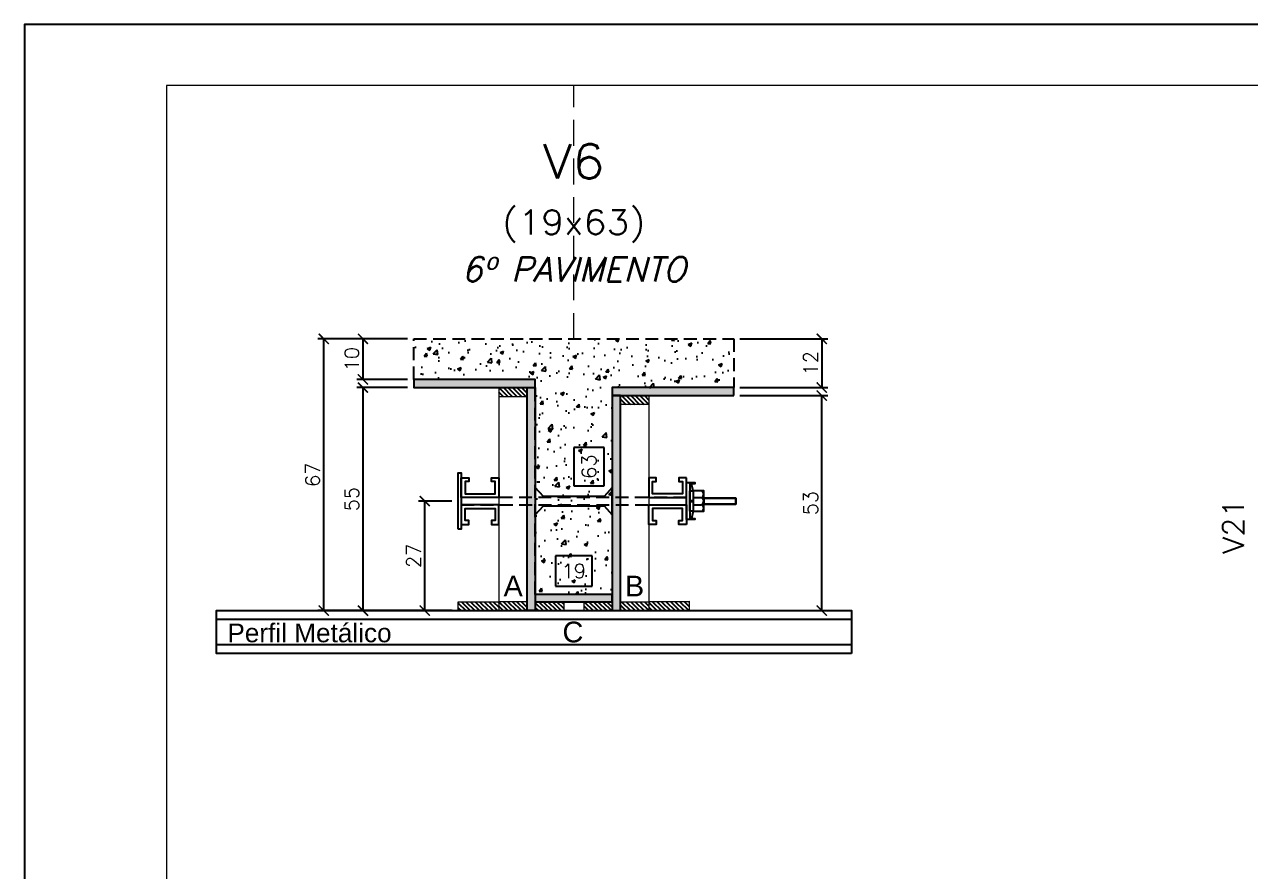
# Model space of a CAD drawing. Extents: x -23436 to 4767, y -4638 to 9755.
# Drawn here: x -15921 to -15316, y 4715 to 5132 of the extents above; entities that cross this region are included whole.
import ezdxf
from ezdxf.enums import TextEntityAlignment as Align

# ---------------------------------------------------------------- set-up
doc = ezdxf.new("R2010")
doc.units = 0
doc.header["$PDMODE"] = 2
doc.header["$PDSIZE"] = 10
doc.linetypes.add('CABLIN', pattern=[0.35, 0.25, -0.1])
doc.linetypes.add('HIDDEN', pattern=[9.525, 6.35, -3.175])
doc.layers.get('0').update_dxf_attribs({"lineweight": 13})
doc.layers.get('Defpoints').update_dxf_attribs({"lineweight": 13})
for name, color, linetype in [('Barra de Ancoragem', 20, 'Continuous'), ('Concreto', 250, 'HIDDEN'), ('Cota', 4, 'Continuous'), ('Cota Seção (2x)', 4, 'Continuous'), ('Hachura', 252, 'CABLIN'), ('MB Logo', 255, 'Continuous'), ('Painéis', 200, 'Continuous'), ('Perfil Metálico', 224, 'Continuous'), ('Texto de Titulo', 7, 'Continuous'), ('Texto Qtd Sarr', 242, 'Continuous'), ('Tubo de PVC', 51, 'Continuous')]:
    doc.layers.add(name, color=color, linetype=linetype)
for name, color, linetype, lineweight in [('FOLHA MB', 7, 'Continuous', 13), ('Madeira', 100, 'Continuous', 13), ('Texto Seção', 7, 'Continuous', 15)]:
    doc.layers.add(name, color=color, linetype=linetype, lineweight=lineweight)
doc.layers.add('Laje_Perimetro', color=7, linetype='Continuous', plot=False)
doc.styles.add('ARIAL', font='arial.ttf', dxfattribs={"oblique": 15, "height": 25})
doc.styles.add('REGUA-120', font='ROMANS.shx', dxfattribs={"height": 15})
doc.styles.add('ROMANS', font='romans.shx')
doc.dimstyles.new('Cota Seção (2x)', dxfattribs={"dimtxt": 7, "dimasz": 5, "dimexe": 3, "dimexo": 3, "dimgap": 2, "dimtad": 3, "dimdec": 1, "dimlfac": 0.5, "dimzin": 12, "dimdsep": 46, "dimtxsty": 'ROMANS', "dimblk": 'ARCHTICK', "dimcen": 0, "dimclrd": 4, "dimclre": 4, "dimclrt": 1, "dimadec": 1, "dimazin": 3, "dimtfac": 1, "dimtdec": 1, "dimtmove": 0, "dimatfit": 3, "dimldrblk": 'OBLIQUE', "dimfxl": 1, "dimtolj": 1, "dimtzin": 12, "dimarcsym": 0})
doc.dimstyles.new('Cota Seção interna', dxfattribs={"dimtxt": 7, "dimasz": 6, "dimexe": 0.18, "dimexo": 2, "dimgap": -4, "dimtad": 3, "dimdec": 1, "dimlfac": 0.5, "dimzin": 12, "dimdsep": 46, "dimtxsty": 'ROMANS', "dimblk": 'ARCHTICK', "dimcen": 0.09, "dimse1": 1, "dimse2": 1, "dimsd1": 1, "dimsd2": 1, "dimclrd": 180, "dimclre": 5, "dimclrt": 1, "dimadec": 0, "dimazin": 3, "dimtfac": 1, "dimtdec": 1, "dimtofl": 0, "dimtmove": 0, "dimatfit": 3, "dimldrblk": 'ARCHTICK', "dimfxl": 1, "dimtolj": 1, "dimtzin": 0, "dimarcsym": 0})
pattern_1 = [(315, (7287.3099, -3386.3843), (1.12253202, 1.12253202), [])]
pattern_2 = [(315, (7287.3099, -3459.9843), (1.12253202, 1.12253202), [])]

# ---------------------------------------------------------------- blocks, each defined once
blk = doc.blocks.new('A$C169d8357')
at = {"layer": 'FOLHA MB', "color": 1}
for points in [[(0, 1199.94), (0, 149.94), (1485.02, 149.94), (1485.02, 1199.94)], [(70, 1169.94), (70, 179.94), (1455.02, 179.94), (1455.02, 1169.94)]]:
    blk.add_lwpolyline(points, close=True, dxfattribs=at)
blk = doc.blocks.new('titulo1')
at = {"layer": 'Defpoints', "color": 252, "linetype": 'HIDDEN', "ltscale": 2}
blk.add_line((0, 0), (0, 125), dxfattribs=at)
at = {"layer": 'Defpoints', "style": 'ROMANS', "oblique": 15}
blk.add_attdef('FOLHA', text='', height=10, dxfattribs=at).set_placement((0, 15.58), align=Align.MIDDLE_CENTER)
at = {"layer": 'Texto Qtd Sarr', "color": 3, "style": 'ROMANS', "oblique": 15}
for tag, height, p in [('TITULO', 17, (0, 71.45)), ('SEÇÃO', 12, (0, 41.55))]:
    blk.add_attdef(tag, text='', height=height, dxfattribs=at).set_placement(p, align=Align.MIDDLE_CENTER)
blk = doc.blocks.new('*D435')
at = {"layer": 'Cota Seção (2x)', "color": 180, "lineweight": -2, "transparency": 16777216}
for p, q in [((-15641.31, 4870.26), (-15659.31, 4870.26)), ((-15659.31, 4870.26), (-15659.31, 4855.26)), ((-15641.31, 4855.26), (-15641.31, 4870.26)), ((-15659.31, 4855.26), (-15641.31, 4855.26))]:
    blk.add_line(p, q, dxfattribs=at)
at = {"layer": 'Defpoints', "color": 0, "transparency": 16777216}
for p in [(-15669.31, 4851.26), (-15631.31, 4851.26), (-15631.31, 4851.26)]:
    blk.add_point(p, dxfattribs=at)
at = {"layer": 'Cota Seção (2x)', "color": 1, "transparency": 16777216, "insert": (-15650.31, 4862.76), "char_height": 7, "attachment_point": 5, "style": 'ROMANS'}
blk.add_mtext('\\A1;19', dxfattribs=at)
blk = doc.blocks.new('_ArchTick')
at = {"color": 0, "linetype": 'ByBlock', "const_width": 0.15}
blk.add_lwpolyline([(-0.5, -0.5), (0.5, 0.5)], dxfattribs=at)
blk = doc.blocks.new('*D436')
at = {"layer": 'Cota', "color": 4, "lineweight": -2, "transparency": 16777216}
for p, q in [((-15568.31, 4977.26), (-15524.94, 4977.26)), ((-15527.94, 4977.26), (-15527.94, 4953.26)), ((-15568.31, 4953.26), (-15524.94, 4953.26))]:
    blk.add_line(p, q, dxfattribs=at)
at = {"layer": 'Defpoints', "color": 0, "transparency": 16777216}
for p in [(-15571.31, 4977.26), (-15571.31, 4953.26), (-15527.94, 4953.26)]:
    blk.add_point(p, dxfattribs=at)
at = {"layer": 'Cota', "color": 4, "lineweight": -2, "transparency": 16777216, "xscale": 5, "yscale": 5, "zscale": 5}
for p, rotation in [((-15527.94, 4977.26), 90), ((-15527.94, 4953.26), 270)]:
    blk.add_blockref('_ArchTick', p, dxfattribs=dict(at, rotation=rotation))
at = {"layer": 'Cota', "color": 1, "transparency": 16777216, "insert": (-15533.44, 4965.26), "char_height": 7, "attachment_point": 5, "rotation": 90, "style": 'ROMANS'}
blk.add_mtext('\\A1;12', dxfattribs=at)
blk = doc.blocks.new('_OBLIQUE')
at = {"color": 0, "linetype": 'ByBlock', "lineweight": -2}
for p, q in [((0, 0), (-1, 0)), ((-0.5, -0.5), (0.5, 0.5))]:
    blk.add_line(p, q, dxfattribs=at)
blk = doc.blocks.new('DSADSAD')
at = {"layer": 'Barra de Ancoragem'}
for p, q in [((-12990.96, 7698.42), (-13009.22, 7698.42)), ((-13005.1, 7696.87), (-13008.63, 7697.64)), ((-12995.08, 7696.87), (-12991.55, 7697.64))]:
    blk.add_line(p, q, dxfattribs=at)
at = {"layer": 'Barra de Ancoragem', "flags": 128}
for points in [[(-13009.22, 7700.2), (-12990.96, 7700.2), (-12990.96, 7698.42), (-13009.22, 7698.42)], [(-13008.63, 7698.42), (-13008.63, 7696.05), (-13009.22, 7696.05), (-13009.22, 7698.42)], [(-12995.08, 7698.42), (-12995.08, 7696.87), (-13005.1, 7696.87), (-13005.1, 7698.42)], [(-12990.96, 7698.42), (-12990.96, 7696.05), (-12991.55, 7696.05), (-12991.55, 7698.42)]]:
    blk.add_lwpolyline(points, close=True, dxfattribs=at)
for points in [[(-13005.1, 7696.87), (-13005.1, 7691.61), (-12995.08, 7691.61), (-12995.08, 7696.87)], [(-13000.38, 7696.87), (-13000.38, 7698.42), (-12999.79, 7698.42), (-12999.79, 7696.87), (-13000.38, 7696.87), (-12999.79, 7696.87)]]:
    blk.add_lwpolyline(points, dxfattribs=at)
for points in [[(-13001.86, 7696.87), (-13001.86, 7692.79, 0.666667), (-12998.32, 7692.79, 0.666667)], [(-12998.32, 7696.87), (-12998.32, 7692.79, 0.729796), (-12995.08, 7692.79, 0.729796)]]:
    blk.add_lwpolyline(points, format="xyb", dxfattribs=at)
at = {"layer": 'Barra de Ancoragem'}
blk.add_arc((-13003.48, 7693.31), 1.7, 197.75636, 342.24364, dxfattribs=at)
blk = doc.blocks.new('*D437')
at = {"layer": 'Cota', "color": 4, "lineweight": -2, "transparency": 16777216}
for p, q in [((-15710.43, 4897.26), (-15726.88, 4897.26)), ((-15723.88, 4843.26), (-15723.88, 4897.26)), ((-15710.31, 4843.26), (-15726.88, 4843.26))]:
    blk.add_line(p, q, dxfattribs=at)
at = {"layer": 'Defpoints', "color": 0, "transparency": 16777216}
for p in [(-15723.88, 4897.26), (-15707.43, 4897.26), (-15707.31, 4843.26)]:
    blk.add_point(p, dxfattribs=at)
at = {"layer": 'Cota', "color": 4, "lineweight": -2, "transparency": 16777216, "xscale": 5, "yscale": 5, "zscale": 5}
for p, rotation in [((-15723.88, 4897.26), 90), ((-15723.88, 4843.26), 270)]:
    blk.add_blockref('_ArchTick', p, dxfattribs=dict(at, rotation=rotation))
at = {"layer": 'Cota', "color": 1, "transparency": 16777216, "insert": (-15729.38, 4870.26), "char_height": 7, "attachment_point": 5, "rotation": 90, "style": 'ROMANS'}
blk.add_mtext('\\A1;27', dxfattribs=at)
blk = doc.blocks.new('*D438')
at = {"layer": 'Cota', "color": 4, "lineweight": -2, "transparency": 16777216}
for p, q in [((-15732.31, 4977.26), (-15776.69, 4977.26)), ((-15773.69, 4843.26), (-15773.69, 4977.26)), ((-15710.31, 4843.26), (-15776.69, 4843.26))]:
    blk.add_line(p, q, dxfattribs=at)
at = {"layer": 'Defpoints', "color": 0, "transparency": 16777216}
for p in [(-15773.69, 4977.26), (-15729.31, 4977.26), (-15707.31, 4843.26)]:
    blk.add_point(p, dxfattribs=at)
at = {"layer": 'Cota', "color": 4, "lineweight": -2, "transparency": 16777216, "xscale": 5, "yscale": 5, "zscale": 5}
for p, rotation in [((-15773.69, 4977.26), 90), ((-15773.69, 4843.26), 270)]:
    blk.add_blockref('_ArchTick', p, dxfattribs=dict(at, rotation=rotation))
at = {"layer": 'Cota', "color": 1, "transparency": 16777216, "insert": (-15779.19, 4910.26), "char_height": 7, "attachment_point": 5, "rotation": 90, "style": 'ROMANS'}
blk.add_mtext('\\A1;67', dxfattribs=at)
blk = doc.blocks.new('*D439')
at = {"layer": 'Cota', "color": 4, "lineweight": -2, "transparency": 16777216}
for p, q in [((-15568.31, 4949.26), (-15524.94, 4949.26)), ((-15527.94, 4843.26), (-15527.94, 4949.26)), ((-15590.31, 4843.26), (-15524.94, 4843.26))]:
    blk.add_line(p, q, dxfattribs=at)
at = {"layer": 'Defpoints', "color": 0, "transparency": 16777216}
for p in [(-15571.31, 4949.26), (-15527.94, 4949.26), (-15593.31, 4843.26)]:
    blk.add_point(p, dxfattribs=at)
at = {"layer": 'Cota', "color": 4, "lineweight": -2, "transparency": 16777216, "xscale": 5, "yscale": 5, "zscale": 5}
for p, rotation in [((-15527.94, 4949.26), 90), ((-15527.94, 4843.26), 270)]:
    blk.add_blockref('_ArchTick', p, dxfattribs=dict(at, rotation=rotation))
at = {"layer": 'Cota', "color": 1, "transparency": 16777216, "insert": (-15533.44, 4896.26), "char_height": 7, "attachment_point": 5, "rotation": 90, "style": 'ROMANS'}
blk.add_mtext('\\A1;53', dxfattribs=at)
blk = doc.blocks.new('*D440')
at = {"layer": 'Cota Seção (2x)', "color": 180, "lineweight": -2, "transparency": 16777216}
for p, q in [((-15635.31, 4923.76), (-15650.31, 4923.76)), ((-15650.31, 4923.76), (-15650.31, 4904.76)), ((-15635.31, 4904.76), (-15635.31, 4923.76)), ((-15650.31, 4904.76), (-15635.31, 4904.76))]:
    blk.add_line(p, q, dxfattribs=at)
at = {"layer": 'Defpoints', "color": 0, "transparency": 16777216}
for p in [(-15631.31, 4977.26), (-15631.31, 4977.26), (-15631.31, 4851.26)]:
    blk.add_point(p, dxfattribs=at)
at = {"layer": 'Cota Seção (2x)', "color": 1, "transparency": 16777216, "insert": (-15642.81, 4914.26), "char_height": 7, "attachment_point": 5, "rotation": 90, "style": 'ROMANS'}
blk.add_mtext('\\A1;63', dxfattribs=at)
blk = doc.blocks.new('*D441')
at = {"layer": 'Cota', "color": 4, "lineweight": -2, "transparency": 16777216}
for p, q in [((-15732.31, 4977.26), (-15757.37, 4977.26)), ((-15754.37, 4977.26), (-15754.37, 4957.26)), ((-15732.31, 4957.26), (-15757.37, 4957.26))]:
    blk.add_line(p, q, dxfattribs=at)
at = {"layer": 'Defpoints', "color": 0, "transparency": 16777216}
for p in [(-15729.31, 4977.26), (-15754.37, 4957.26), (-15729.31, 4957.26)]:
    blk.add_point(p, dxfattribs=at)
at = {"layer": 'Cota', "color": 4, "lineweight": -2, "transparency": 16777216, "xscale": 5, "yscale": 5, "zscale": 5}
for p, rotation in [((-15754.37, 4977.26), 90), ((-15754.37, 4957.26), 270)]:
    blk.add_blockref('_ArchTick', p, dxfattribs=dict(at, rotation=rotation))
at = {"layer": 'Cota', "color": 1, "transparency": 16777216, "insert": (-15759.87, 4967.26), "char_height": 7, "attachment_point": 5, "rotation": 90, "style": 'ROMANS'}
blk.add_mtext('\\A1;10', dxfattribs=at)
blk = doc.blocks.new('*D442')
at = {"layer": 'Cota', "color": 4, "lineweight": -2, "transparency": 16777216}
for p, q in [((-15732.31, 4953.26), (-15757.37, 4953.26)), ((-15754.37, 4953.26), (-15754.37, 4843.26)), ((-15710.31, 4843.26), (-15757.37, 4843.26))]:
    blk.add_line(p, q, dxfattribs=at)
at = {"layer": 'Defpoints', "color": 0, "transparency": 16777216}
for p in [(-15729.31, 4953.26), (-15754.37, 4843.26), (-15707.31, 4843.26)]:
    blk.add_point(p, dxfattribs=at)
at = {"layer": 'Cota', "color": 4, "lineweight": -2, "transparency": 16777216, "xscale": 5, "yscale": 5, "zscale": 5}
for p, rotation in [((-15754.37, 4953.26), 90), ((-15754.37, 4843.26), 270)]:
    blk.add_blockref('_ArchTick', p, dxfattribs=dict(at, rotation=rotation))
at = {"layer": 'Cota', "color": 1, "transparency": 16777216, "insert": (-15759.87, 4898.26), "char_height": 7, "attachment_point": 5, "rotation": 90, "style": 'ROMANS'}
blk.add_mtext('\\A1;55', dxfattribs=at)

msp = doc.modelspace()

# ---------------------------------------------------------------- hatches: boundary and pattern name
at = {"layer": 'Concreto'}
h = msp.add_hatch(dxfattribs=at)
h.set_pattern_fill('AR-CONC', color=256, scale=2.5)
h.set_pattern_definition([(50, (3147.319, -2269.665), (17.931505, -1.568803), [1.875, -20.625]), (355, (3147.32, -2269.665), (-3.468783, 18.804803), [1.5, -16.5]), (100.45144, (3148.814, -2269.796), (14.462721, 17.236), [1.593505, -17.528553]), (46.1842, (3147.32, -2264.665), (26.681033, -4.137982), [2.8125, -30.9375]), (96.63564, (3149.543, -2265.01), (23.36655, 24.352965), [2.39026, -26.292844]), (351.18416, (3147.32, -2264.665), (23.36655, 24.352965), [2.25, -24.75]), (21, (3149.819, -2265.915), (14.922676, -10.065472), [1.875, -20.625]), (326, (3149.82, -2265.915), (6.082883, 18.128751), [1.5, -16.5]), (71.45144, (3151.063, -2266.754), (21.00556, 8.063279), [1.593505, -17.528553]), (37.5, (3147.319, -2269.6655), (0.3039964, 8.3223463), [0, -16.3, 0, -16.75, 0, -16.5625]), (7.5, (3147.319, -2269.6655), (6.5767384, 9.8602928), [0, -9.55, 0, -15.925, 0, -6.3125]), (327.5, (3141.744, -2269.6655), (13.345561, -0.5638718), [0, -6.25, 0, -19.5, 0, -25.875]), (317.5, (3139.244, -2269.665), (14.579654, 2.5026246), [0, -8.125, 0, -12.95, 0, -18.375])])
h.paths.add_polyline_path([(-15729.31, 4957.26), (-15729.31, 4977.26), (-15571.31, 4977.26), (-15571.31, 4953.26), (-15631.31, 4953.26), (-15631.31, 4851.26), (-15669.31, 4851.26), (-15669.31, 4957.26)])
at = {"layer": 'Hachura'}
h = msp.add_hatch(color=256, dxfattribs=at)
h.dxf.hatch_style = 1
h.paths.add_polyline_path([(-15669.31, 4953.26), (-15669.31, 4957.26), (-15729.31, 4957.26), (-15729.31, 4953.26)])
h = msp.add_hatch(dxfattribs=at)
h.set_pattern_fill('ANSI31', color=256, scale=0.5, angle=270, style=0)
h.set_pattern_definition([(315, (7287.3099, -3354.3843), (1.12253202, 1.12253202), [])])
h.paths.add_polyline_path([(-15673.31, 4948.86), (-15673.31, 4953.26), (-15687.31, 4953.26), (-15687.31, 4948.86)])
h = msp.add_hatch(color=256, dxfattribs=at)
h.dxf.hatch_style = 1
h.paths.add_polyline_path([(-15673.31, 4953.26), (-15669.31, 4953.26), (-15669.31, 4843.26), (-15673.31, 4843.26)])
h = msp.add_hatch(color=256, dxfattribs=at)
h.dxf.hatch_style = 1
h.paths.add_polyline_path([(-15571.31, 4949.26), (-15571.31, 4953.26), (-15631.31, 4953.26), (-15631.31, 4949.26)])
h = msp.add_hatch(color=256, dxfattribs=at)
h.dxf.hatch_style = 1
h.paths.add_polyline_path([(-15627.31, 4949.26), (-15631.31, 4949.26), (-15631.31, 4843.26), (-15627.31, 4843.26)])
h = msp.add_hatch(dxfattribs=at)
h.set_pattern_fill('ANSI31', color=256, scale=0.5, angle=270, style=0)
h.set_pattern_definition([(315, (7287.3099, -3358.3843), (1.12253202, 1.12253202), [])])
h.paths.add_polyline_path([(-15627.31, 4944.86), (-15627.31, 4949.26), (-15613.31, 4949.26), (-15613.31, 4944.86)])
h = msp.add_hatch(dxfattribs=at)
h.set_pattern_fill('ANSI31', color=256, scale=0.5, angle=270, style=0)
h.set_pattern_definition(pattern_1)
h.paths.add_polyline_path([(-15707.31, 4843.26), (-15707.31, 4847.66), (-15687.31, 4847.66), (-15687.31, 4843.26)])
h = msp.add_hatch(dxfattribs=at)
h.set_pattern_fill('ANSI31', color=256, scale=0.5, angle=270, style=0)
h.set_pattern_definition(pattern_2)
h.paths.add_polyline_path([(-15673.31, 4843.26), (-15673.31, 4847.66), (-15687.31, 4847.66), (-15687.31, 4843.26)])
h = msp.add_hatch(color=256, dxfattribs=at)
h.dxf.hatch_style = 1
h.paths.add_polyline_path([(-15631.31, 4847.66), (-15631.31, 4851.26), (-15669.31, 4851.26), (-15669.31, 4847.66)])
h = msp.add_hatch(dxfattribs=at)
h.set_pattern_fill('ANSI31', color=256, scale=0.5, angle=270, style=0)
h.set_pattern_definition(pattern_1)
h.paths.add_polyline_path([(-15669.31, 4843.26), (-15669.31, 4847.66), (-15655.31, 4847.66), (-15655.31, 4843.26)])
h = msp.add_hatch(dxfattribs=at)
h.set_pattern_fill('ANSI31', color=256, scale=0.5, angle=270, style=0)
h.set_pattern_definition(pattern_1)
h.paths.add_polyline_path([(-15631.31, 4843.26), (-15631.31, 4847.66), (-15645.31, 4847.66), (-15645.31, 4843.26)])
h = msp.add_hatch(dxfattribs=at)
h.set_pattern_fill('ANSI31', color=256, scale=0.5, angle=270, style=0)
h.set_pattern_definition(pattern_2)
h.paths.add_polyline_path([(-15627.31, 4843.26), (-15627.31, 4847.66), (-15613.31, 4847.66), (-15613.31, 4843.26)])
h = msp.add_hatch(dxfattribs=at)
h.set_pattern_fill('ANSI31', color=256, scale=0.5, angle=270, style=0)
h.set_pattern_definition(pattern_1)
h.paths.add_polyline_path([(-15593.31, 4843.26), (-15593.31, 4847.66), (-15613.31, 4847.66), (-15613.31, 4843.26)])

# ---------------------------------------------------------------- linework, layer by layer
at = {"layer": 'Barra de Ancoragem', "flags": 128}
msp.add_lwpolyline([(-15707.43, 4883.39), (-15707.43, 4911.13), (-15705.83, 4911.13), (-15705.83, 4883.39)], close=True, dxfattribs=at)
at = {"layer": 'Barra de Ancoragem'}
for points in [[(-15705.83, 4908.74), (-15703.98, 4908.74), (-15702.14, 4908.74), (-15702.14, 4906.89), (-15703.98, 4906.89), (-15703.98, 4900.88), (-15689.16, 4900.88), (-15689.16, 4906.89), (-15691.01, 4906.89), (-15691.01, 4908.74), (-15689.16, 4908.74), (-15687.31, 4908.74), (-15687.31, 4899.04), (-15705.83, 4899.04)], [(-15594.79, 4908.74), (-15596.64, 4908.74), (-15598.48, 4908.74), (-15598.48, 4906.89), (-15596.64, 4906.89), (-15596.64, 4900.88), (-15611.46, 4900.88), (-15611.46, 4906.89), (-15609.61, 4906.89), (-15609.61, 4908.74), (-15611.46, 4908.74), (-15613.31, 4908.74), (-15613.31, 4899.04), (-15594.79, 4899.04)], [(-15705.83, 4885.78), (-15703.98, 4885.78), (-15702.14, 4885.78), (-15702.14, 4887.63), (-15703.98, 4887.63), (-15703.98, 4893.64), (-15689.16, 4893.64), (-15689.16, 4887.63), (-15691.01, 4887.63), (-15691.01, 4885.78), (-15689.16, 4885.78), (-15687.31, 4885.78), (-15687.31, 4895.48), (-15705.83, 4895.48)], [(-15594.79, 4885.78), (-15596.64, 4885.78), (-15598.48, 4885.78), (-15598.48, 4887.63), (-15596.64, 4887.63), (-15596.64, 4893.64), (-15611.46, 4893.64), (-15611.46, 4887.63), (-15609.61, 4887.63), (-15609.61, 4885.78), (-15611.46, 4885.78), (-15613.31, 4885.78), (-15613.31, 4895.48), (-15594.79, 4895.48)], [(-15586.2, 4898.73), (-15570.3, 4898.73), (-15570.3, 4895.79), (-15586.2, 4895.79)], [(-15570.3, 4895.79), (-15570.3, 4898.73), (-15586.2, 4898.73), (-15586.2, 4895.79)]]:
    msp.add_lwpolyline(points, close=True, dxfattribs=at)
at = {"layer": 'Barra de Ancoragem', "linetype": 'HIDDEN'}
msp.add_lwpolyline([(-15594.79, 4895.48), (-15594.79, 4899.04), (-15705.83, 4899.04), (-15705.83, 4895.48)], close=True, dxfattribs=at)
at = {"layer": 'Concreto'}
msp.add_lwpolyline([(-15729.31, 4957.26), (-15729.31, 4977.26), (-15571.31, 4977.26), (-15571.31, 4953.26), (-15631.31, 4953.26), (-15631.31, 4851.26), (-15669.31, 4851.26), (-15669.31, 4957.26)], close=True, dxfattribs=at)
at = {"layer": 'Laje_Perimetro'}
msp.add_lwpolyline([(-14436.36, 5132.26), (-15921.38, 5132.26), (-15921.38, 4082.26), (-14436.36, 4082.26)], close=True, dxfattribs=at)
at = {"layer": 'Madeira'}
for points in [[(-15673.31, 4948.86), (-15673.31, 4953.26), (-15687.31, 4953.26), (-15687.31, 4948.86)], [(-15673.31, 4953.26), (-15687.31, 4953.26), (-15687.31, 4843.26), (-15673.31, 4843.26)], [(-15627.31, 4944.86), (-15627.31, 4949.26), (-15613.31, 4949.26), (-15613.31, 4944.86)], [(-15627.31, 4949.26), (-15613.31, 4949.26), (-15613.31, 4843.26), (-15627.31, 4843.26)], [(-15707.31, 4843.26), (-15707.31, 4847.66), (-15687.31, 4847.66), (-15687.31, 4843.26)], [(-15673.31, 4843.26), (-15673.31, 4847.66), (-15687.31, 4847.66), (-15687.31, 4843.26)], [(-15669.31, 4843.26), (-15669.31, 4847.66), (-15655.31, 4847.66), (-15655.31, 4843.26)], [(-15631.31, 4843.26), (-15631.31, 4847.66), (-15645.31, 4847.66), (-15645.31, 4843.26)], [(-15627.31, 4843.26), (-15627.31, 4847.66), (-15613.31, 4847.66), (-15613.31, 4843.26)], [(-15593.31, 4843.26), (-15593.31, 4847.66), (-15613.31, 4847.66), (-15613.31, 4843.26)]]:
    msp.add_lwpolyline(points, close=True, dxfattribs=at)
at = {"layer": 'Painéis'}
for points in [[(-15669.31, 4953.26), (-15669.31, 4957.26), (-15729.31, 4957.26), (-15729.31, 4953.26)], [(-15673.31, 4953.26), (-15669.31, 4953.26), (-15669.31, 4843.26), (-15673.31, 4843.26)], [(-15571.31, 4949.26), (-15571.31, 4953.26), (-15631.31, 4953.26), (-15631.31, 4949.26)], [(-15627.31, 4949.26), (-15631.31, 4949.26), (-15631.31, 4843.26), (-15627.31, 4843.26)], [(-15631.31, 4847.66), (-15631.31, 4851.26), (-15669.31, 4851.26), (-15669.31, 4847.66)]]:
    msp.add_lwpolyline(points, close=True, dxfattribs=at)
at = {"layer": 'Perfil Metálico'}
msp.add_lwpolyline([(-15513.3, 4822.19), (-15826.64, 4822.19), (-15826.64, 4843.26), (-15513.3, 4843.26)], close=True, dxfattribs=at)
for points in [[(-15826.64, 4839.1), (-15513.3, 4839.1)], [(-15513.3, 4826.35), (-15826.64, 4826.35)]]:
    msp.add_lwpolyline(points, dxfattribs=at)
at = {"layer": 'Tubo de PVC'}
msp.add_lwpolyline([(-15669.31, 4904.04), (-15669.31, 4904.04), (-15669.31, 4890.48), (-15665.31, 4894.98), (-15635.31, 4894.98), (-15631.31, 4890.48), (-15631.31, 4904.04), (-15635.31, 4899.54), (-15665.31, 4899.54)], close=True, dxfattribs=at)

# ---------------------------------------------------------------- block references
at = {"layer": 'Barra de Ancoragem', "rotation": 90.00000000000001}
msp.add_blockref('DSADSAD', (-7894.58, 17897.35), dxfattribs=at)
at = {"layer": 'MB Logo'}
msp.add_blockref('A$C169d8357', (-15921.38, 3932.32), dxfattribs=at)
at = {"layer": 'Texto Seção'}
ref = msp.add_blockref('titulo1', (-15650.31, 4977.26), dxfattribs=at)
ref.add_attrib('TITULO', 'V6', dxfattribs={"layer": 'Texto de Titulo', "color": 7, "height": 17, "style": 'ROMANS', "width": 1.1}).set_placement((-15650.31, 5064.76), align=Align.MIDDLE_CENTER)
ref.add_attrib('SEÇÃO', '(19x63)', dxfattribs={"layer": 'Texto de Titulo', "color": 7, "height": 12, "style": 'ROMANS', "width": 1.1}).set_placement((-15650.31, 5034.76), align=Align.MIDDLE_CENTER)
ref.add_attrib('REAPROVEITAMENTO', '6º PAVIMENTO', dxfattribs={"layer": 'Texto de Titulo', "color": 7, "height": 12, "style": 'ROMANS', "oblique": 15}).set_placement((-15650.31, 5011.63), align=Align.MIDDLE_CENTER)

# ---------------------------------------------------------------- texts
at = {"layer": 'Texto Seção', "style": 'REGUA-120', "width": 1.05}
msp.add_text('V21', height=10.4, rotation=90, dxfattribs=at).set_placement((-15324.89, 4884.93), align=Align.MIDDLE_CENTER)
at = {"layer": 'Texto Seção', "color": 0, "linetype": 'Continuous', "style": 'ARIAL'}
for s, p in [('A', (-15680.24, 4855.39)), ('B', (-15620.38, 4855.39)), ('C', (-15650.75, 4832.72))]:
    msp.add_text(s, height=10.22, dxfattribs=at).set_placement(p, align=Align.MIDDLE_CENTER)
at = {"layer": 'Texto Seção', "style": 'ARIAL'}
msp.add_text('Perfil Metálico', height=9.24, dxfattribs=at).set_placement((-15780.75, 4832.28), align=Align.MIDDLE_CENTER)

# ---------------------------------------------------------------- dimensions: what is measured, and where the dimension line sits
at = {"layer": 'Cota'}
for base, p1, p2, picture, middle in [((-15773.69, 4977.26), (-15707.31, 4843.26), (-15729.31, 4977.26), '*D438', (-15779.19, 4910.26)), ((-15754.37, 4957.26), (-15729.31, 4977.26), (-15729.31, 4957.26), '*D441', (-15759.87, 4967.26)), ((-15527.94, 4953.26), (-15571.31, 4977.26), (-15571.31, 4953.26), '*D436', (-15533.44, 4965.26)), ((-15754.37, 4843.26), (-15729.31, 4953.26), (-15707.31, 4843.26), '*D442', (-15759.87, 4898.26)), ((-15527.94, 4949.26), (-15593.31, 4843.26), (-15571.31, 4949.26), '*D439', (-15533.44, 4896.26)), ((-15723.88, 4897.26), (-15707.31, 4843.26), (-15707.43, 4897.26), '*D437', (-15729.38, 4870.26))]:
    dim = msp.add_linear_dim(base=base, p1=p1, p2=p2, angle=90, dimstyle='Cota Seção (2x)', dxfattribs=at)
    dim.commit()
    dim.dimension.update_dxf_attribs({"geometry": picture, "text_midpoint": middle})
at = {"layer": 'Cota Seção (2x)'}
dim = msp.add_linear_dim(base=(-15631.31, 4977.26), p1=(-15631.31, 4851.26), p2=(-15631.31, 4977.26), angle=90, dimstyle='Cota Seção interna', dxfattribs=at)
dim.commit()
dim.dimension.update_dxf_attribs({"geometry": '*D440', "text_midpoint": (-15642.81, 4914.26)})
dim = msp.add_linear_dim(base=(-15631.31, 4851.26), p1=(-15669.31, 4851.26), p2=(-15631.31, 4851.26), dimstyle='Cota Seção interna', dxfattribs=at)
dim.commit()
dim.dimension.update_dxf_attribs({"geometry": '*D435', "text_midpoint": (-15650.31, 4862.76)})

doc.saveas('drawing.dxf')
